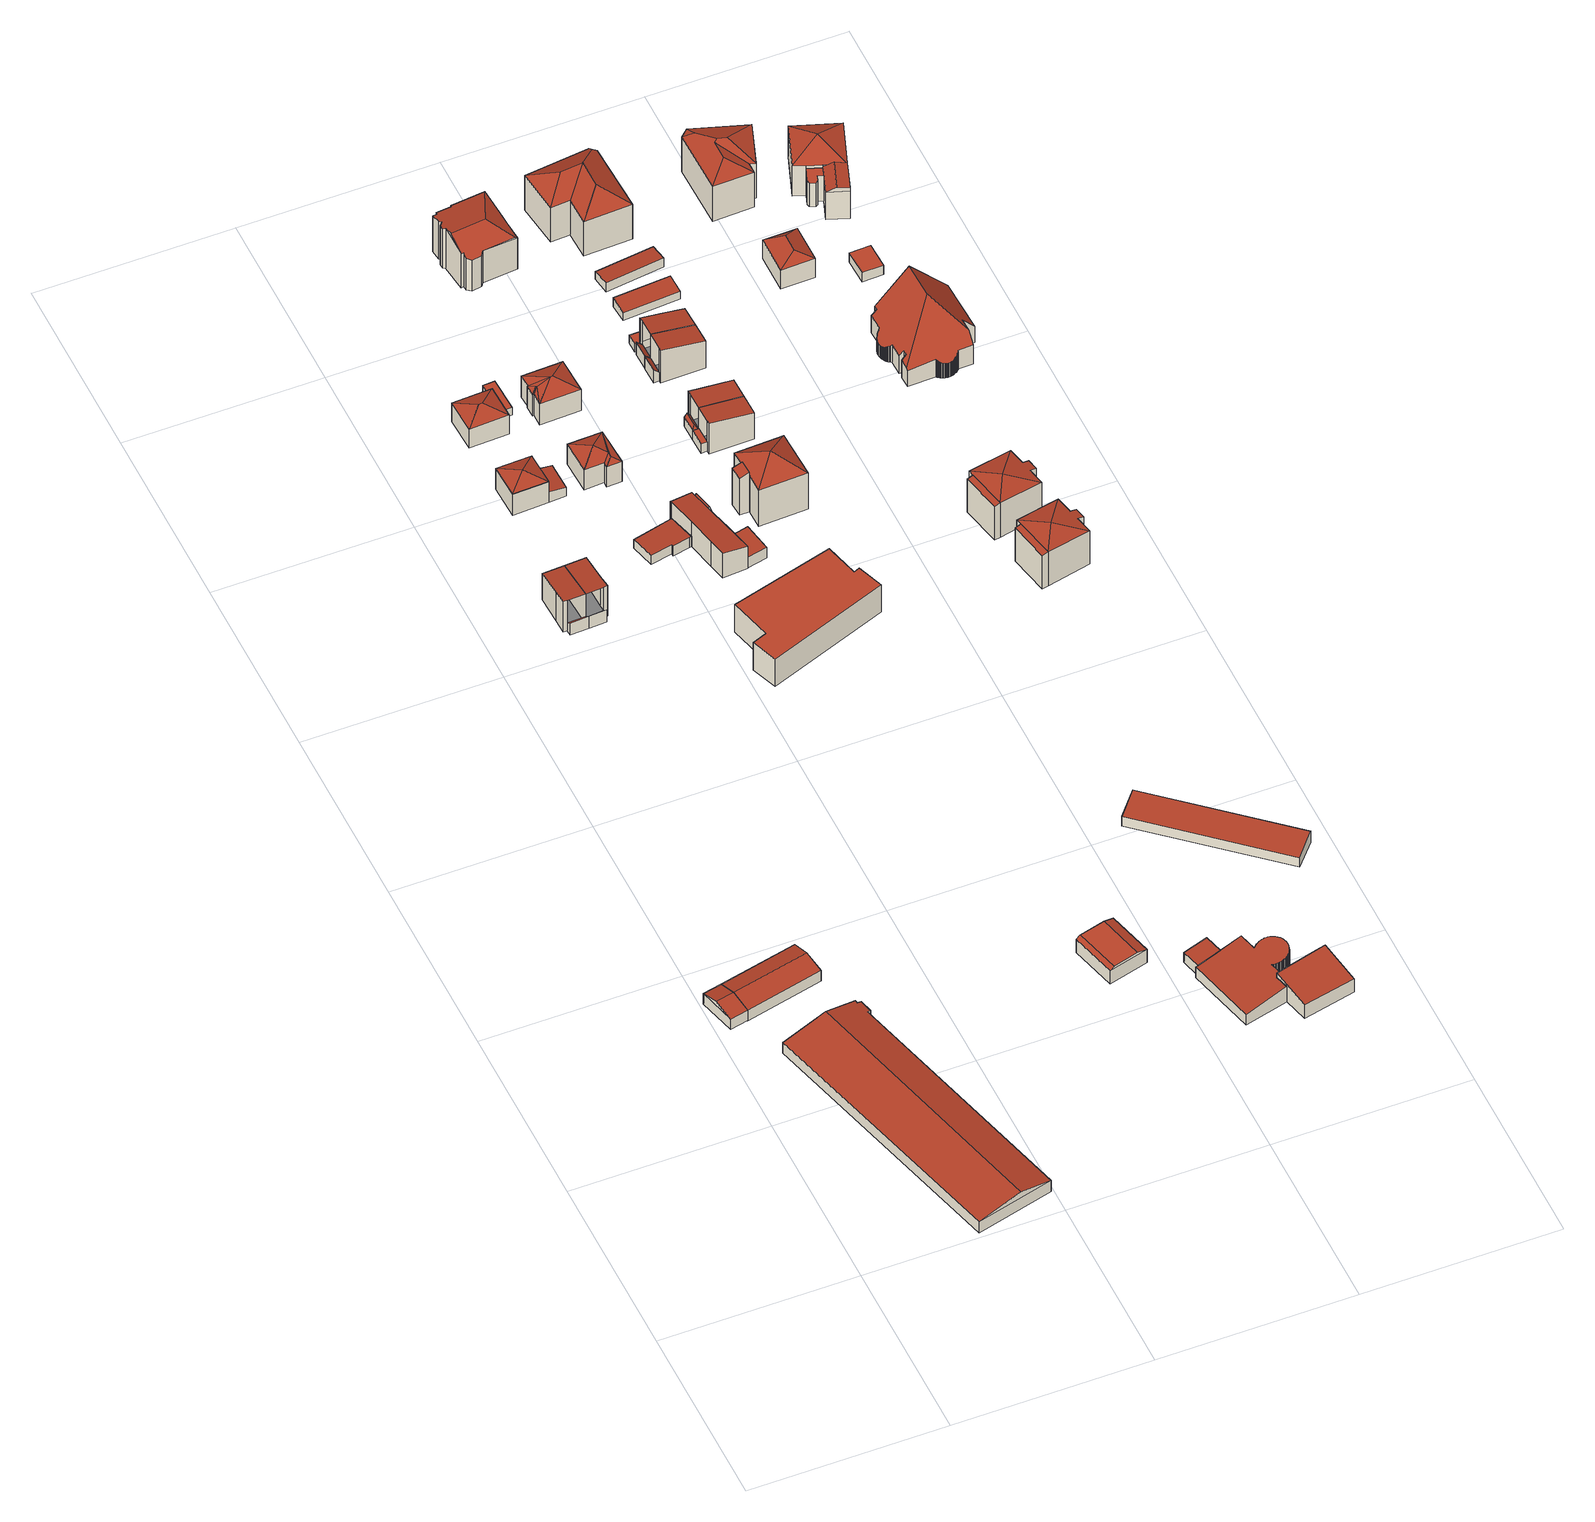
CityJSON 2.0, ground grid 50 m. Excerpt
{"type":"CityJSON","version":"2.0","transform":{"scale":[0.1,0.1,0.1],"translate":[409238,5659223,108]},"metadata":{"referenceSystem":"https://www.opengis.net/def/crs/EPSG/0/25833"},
"CityObjects":{
"building1":{"type":"Building","attributes":{"Dachtyp_tdc":"tdcGableRoof","Gemeindeschluessel":14612000,"Dachneigung":13.85,"QualitaetDacherkennung":86,"Geometrietyp2DReferenz":"3000","measuredHeight":4.64,"function":"31001_2000","roofType":"3100"},"geometry":[{"type":"Solid","lod":"2","boundaries":[[[[0,1,2,3]],[[1,4,5,2]],[[4,6,7,5]],[[6,0,3,7]],[[4,1,8]],[[0,6,9]],[[1,0,9,8]],[[6,4,8,9]],[[3,2,5,7]]]],"semantics":{"surfaces":[{"type":"WallSurface"},{"type":"RoofSurface"},{"type":"GroundSurface"}],"values":[[0,0,0,0,0,0,1,1,2]]}}]},
"building2":{"type":"Building","attributes":{"Dachtyp_tdc":"tdcFreeFormRoof","Gemeindeschluessel":14612000,"Dachneigung":10.04,"QualitaetDacherkennung":37,"Geometrietyp2DReferenz":"3000","measuredHeight":5.58,"function":"31001_2000","roofType":"5000"},"geometry":[{"type":"Solid","lod":"2","boundaries":[[[[10,11,12,13]],[[11,14,15,12]],[[14,16,17,15]],[[16,18,19,17]],[[18,20,21,19]],[[20,22,23,21]],[[22,24,25,23]],[[24,26,27,25]],[[26,10,13,27]],[[22,28,29,24]],[[28,20,18,16,14,11,10,26,29]],[[22,20,28]],[[26,24,29]],[[13,12,15,17,19,21,23,25,27]]]],"semantics":{"surfaces":[{"type":"WallSurface"},{"type":"RoofSurface"},{"type":"GroundSurface"}],"values":[[0,0,0,0,0,0,0,0,0,1,1,0,0,2]]}}]},
"building3":{"type":"Building","attributes":{"Dachtyp_tdc":"tdcGableRoof","Gemeindeschluessel":14612000,"Dachneigung":14.45,"QualitaetDacherkennung":88,"Geometrietyp2DReferenz":"3000","measuredHeight":4.78,"function":"31001_2000","roofType":"3100"},"geometry":[{"type":"Solid","lod":"2","boundaries":[[[[1,30,31,32]],[[30,33,34,31]],[[33,4,35,34]],[[4,1,32,35]],[[33,30,36]],[[1,4,8]],[[30,1,8,36]],[[4,33,36,8]],[[32,31,34,35]]]],"semantics":{"surfaces":[{"type":"WallSurface"},{"type":"RoofSurface"},{"type":"GroundSurface"}],"values":[[0,0,0,0,0,0,1,1,2]]}}]},
"building4":{"type":"Building","attributes":{"Gemeindeschluessel":14612000,"Geometrietyp2DReferenz":"3000","function":"31001_9998","roofType":"9999"},"children":["building4-1","building4-2"]},
"building4-1":{"type":"BuildingPart","attributes":{"Dachtyp_tdc":"tdcPolyFlatRoof","Dachneigung":41.54,"QualitaetDacherkennung":47,"Geometrietyp2DReferenz":"3000","measuredHeight":3.88,"roofType":"2100"},"parents":["building4"],"geometry":[{"type":"MultiSurface","lod":"2","boundaries":[[[37,38,39,40]],[[41,42,43,44]],[[42,37,40,43]],[[42,41,38,37]],[[40,39,44,43]]],"semantics":{"surfaces":[{"type":"WallSurface"},{"type":"RoofSurface"},{"type":"GroundSurface"}],"values":[0,0,0,1,2]}}]},
"building4-2":{"type":"BuildingPart","attributes":{"Dachtyp_tdc":"tdcPolyFlatRoof","Dachneigung":7.6,"QualitaetDacherkennung":75,"Geometrietyp2DReferenz":"3000","measuredHeight":10,"roofType":"2100"},"parents":["building4"],"geometry":[{"type":"MultiSurface","lod":"2","boundaries":[[[45,46,47,39,38]],[[46,48,49,47]],[[48,50,51,49]],[[50,52,53,51]],[[52,54,41,44,53]],[[52,50,48,46,45,54]],[[44,39,47,49,51,53]]],"semantics":{"surfaces":[{"type":"WallSurface"},{"type":"RoofSurface"},{"type":"GroundSurface"}],"values":[0,0,0,0,0,1,2]}}]},
"building5":{"type":"Building","attributes":{"Gemeindeschluessel":14612000,"Geometrietyp2DReferenz":"3000","function":"31001_9998","roofType":"9999"},"children":["building5-1","building5-2"]},
"building5-1":{"type":"BuildingPart","attributes":{"Dachtyp_tdc":"tdcPolyFlatRoof","Dachneigung":7.65,"QualitaetDacherkennung":76,"Geometrietyp2DReferenz":"3000","measuredHeight":10.09,"roofType":"2100"},"parents":["building5"],"geometry":[{"type":"MultiSurface","lod":"2","boundaries":[[[54,52,53,44,55]],[[52,56,57,53]],[[56,58,59,57]],[[58,60,61,59]],[[60,62,63,64,61]],[[60,58,56,52,54,62]],[[64,44,53,57,59,61]]],"semantics":{"surfaces":[{"type":"WallSurface"},{"type":"RoofSurface"},{"type":"GroundSurface"}],"values":[0,0,0,0,0,1,2]}}]},
"building5-2":{"type":"BuildingPart","attributes":{"Dachtyp_tdc":"tdcPolyFlatRoof","Dachneigung":48.33,"QualitaetDacherkennung":29,"Geometrietyp2DReferenz":"3000","measuredHeight":4,"roofType":"2100"},"parents":["building5"],"geometry":[{"type":"MultiSurface","lod":"2","boundaries":[[[65,55,44,43]],[[63,66,67,64]],[[66,65,43,67]],[[66,63,55,65]],[[43,44,64,67]]],"semantics":{"surfaces":[{"type":"WallSurface"},{"type":"RoofSurface"},{"type":"GroundSurface"}],"values":[0,0,0,1,2]}}]},
"building6":{"type":"Building","attributes":{"Dachtyp_tdc":"tdcFreeFormRoof","Gemeindeschluessel":14612000,"Dachneigung":23.04,"QualitaetDacherkennung":95,"Geometrietyp2DReferenz":"3000","measuredHeight":8.68,"function":"31001_9998","roofType":"5000"},"geometry":[{"type":"Solid","lod":"2","boundaries":[[[[68,69,70,71]],[[71,70,72]],[[73,74,75,76,77]],[[69,78,79,80]],[[78,69,68]],[[71,72,74,73]],[[72,79,75,74]],[[79,78,76,75]],[[78,68,77,76]],[[68,71,73,77]],[[69,80,70]],[[80,72,70]],[[79,72,80]]]],"semantics":{"surfaces":[{"type":"WallSurface"},{"type":"GroundSurface"},{"type":"RoofSurface"}],"values":[[0,0,1,2,0,0,0,0,0,0,2,2,2]]}}]},
"building7":{"type":"Building","attributes":{"Dachtyp_tdc":"tdcFreeFormRoof","Gemeindeschluessel":14612000,"Dachneigung":21.06,"QualitaetDacherkennung":95,"Geometrietyp2DReferenz":"3000","measuredHeight":7.93,"function":"31001_9998","roofType":"5000"},"geometry":[{"type":"Solid","lod":"2","boundaries":[[[[81,82,83,84]],[[82,85,86,83]],[[85,87,88,86]],[[87,89,90,88]],[[89,81,84,90]],[[87,81,89]],[[81,87,91]],[[92,91,87,85]],[[92,85,82]],[[91,92,82,81]],[[84,83,86,88,90]]]],"semantics":{"surfaces":[{"type":"WallSurface"},{"type":"RoofSurface"},{"type":"GroundSurface"}],"values":[[0,0,0,0,0,1,1,1,1,1,2]]}}]},
"building8":{"type":"Building","attributes":{"Dachtyp_tdc":"tdcPolyFlatRoof","Gemeindeschluessel":14612000,"Dachneigung":9.14,"QualitaetDacherkennung":82,"Geometrietyp2DReferenz":"3000","measuredHeight":3.46,"function":"31001_9998","roofType":"2100"},"geometry":[{"type":"Solid","lod":"2","boundaries":[[[[93,94,95,96]],[[94,97,98,95]],[[97,99,100,98]],[[99,93,96,100]],[[99,97,94,93]],[[96,95,98,100]]]],"semantics":{"surfaces":[{"type":"WallSurface"},{"type":"RoofSurface"},{"type":"GroundSurface"}],"values":[[0,0,0,0,1,2]]}}]},
"building9":{"type":"Building","attributes":{"Dachtyp_tdc":"tdcCutGableRoof","Gemeindeschluessel":14612000,"Dachneigung":0.108,"QualitaetDacherkennung":74,"Geometrietyp2DReferenz":"3000","measuredHeight":5.04,"function":"31001_2000","roofType":"9999"},"geometry":[{"type":"Solid","lod":"2","boundaries":[[[[101,102,103,104]],[[102,105,106,103]],[[105,107,108,106]],[[107,101,104,108]],[[102,101,109,110]],[[105,102,110,111]],[[107,105,111,112]],[[101,107,112,109]],[[111,110,109,112]],[[104,103,106,108]]]],"semantics":{"surfaces":[{"type":"WallSurface"},{"type":"RoofSurface"},{"type":"GroundSurface"}],"values":[[0,0,0,0,1,0,1,0,1,2]]}}]},
"building10":{"type":"Building","attributes":{"Dachtyp_tdc":"tdcPolyFlatRoof","Gemeindeschluessel":14612000,"Dachneigung":0,"QualitaetDacherkennung":81,"Geometrietyp2DReferenz":"3000","measuredHeight":2.53,"function":"31001_9998","roofType":"1000"},"geometry":[{"type":"Solid","lod":"2","boundaries":[[[[113,114,115,116]],[[114,117,118,115]],[[117,119,120,118]],[[119,121,122,120]],[[121,113,116,122]],[[121,119,117,114,113]],[[116,115,118,120,122]]]],"semantics":{"surfaces":[{"type":"WallSurface"},{"type":"RoofSurface"},{"type":"GroundSurface"}],"values":[[0,0,0,0,0,1,2]]}}]},
"building11":{"type":"Building","attributes":{"Dachtyp_tdc":"tdcPolyFlatRoof","Gemeindeschluessel":14612000,"Dachneigung":3.14,"QualitaetDacherkennung":74,"Geometrietyp2DReferenz":"3000","measuredHeight":3.14,"function":"31001_9998","roofType":"2100"},"geometry":[{"type":"Solid","lod":"2","boundaries":[[[[123,124,125,126]],[[124,127,128,125]],[[127,129,130,128]],[[129,131,132,130]],[[131,133,134,132]],[[133,135,136,134]],[[135,123,126,136]],[[135,133,131,129,127,124,123]],[[126,125,128,130,132,134,136]]]],"semantics":{"surfaces":[{"type":"WallSurface"},{"type":"RoofSurface"},{"type":"GroundSurface"}],"values":[[0,0,0,0,0,0,0,1,2]]}}]},
"building12":{"type":"Building","attributes":{"Dachtyp_tdc":"tdcFreeFormRoof","Gemeindeschluessel":14612000,"Dachneigung":22.15,"QualitaetDacherkennung":95,"Geometrietyp2DReferenz":"3000","measuredHeight":8.32,"function":"31001_9998","roofType":"5000"},"geometry":[{"type":"Solid","lod":"2","boundaries":[[[[137,138,139,140]],[[138,141,142,139]],[[141,143,144,142]],[[143,145,146,144]],[[145,147,148,146]],[[147,137,140,148]],[[149,147,145]],[[150,149,145,143]],[[151,150,143,141]],[[151,141,138]],[[137,151,138]],[[137,150,151]],[[150,137,149]],[[149,137,147]],[[140,139,142,144,146,148]]]],"semantics":{"surfaces":[{"type":"WallSurface"},{"type":"RoofSurface"},{"type":"GroundSurface"}],"values":[[0,0,0,0,0,0,1,1,1,1,1,1,1,1,2]]}}]},
"building13":{"type":"Building","attributes":{"Gemeindeschluessel":14612000,"Geometrietyp2DReferenz":"3000","function":"31001_9998","roofType":"9999"},"children":["building13-1","building13-2"]},
"building13-1":{"type":"BuildingPart","attributes":{"Dachtyp_tdc":"tdcFreeFormRoof","Dachneigung":72.91,"QualitaetDacherkennung":23,"Geometrietyp2DReferenz":"3000","measuredHeight":7.02,"roofType":"5000"},"parents":["building13"],"geometry":[{"type":"MultiSurface","lod":"2","boundaries":[[[152,153,154,155]],[[153,156,157,154]],[[156,158,159,157]],[[160,158,156]],[[161,160,156,153]],[[161,153,152]],[[160,161,152,158]],[[155,154,157,159]]],"semantics":{"surfaces":[{"type":"WallSurface"},{"type":"RoofSurface"},{"type":"GroundSurface"}],"values":[0,0,0,0,1,1,1,2]}}]},
"building13-2":{"type":"BuildingPart","attributes":{"Dachtyp_tdc":"tdcPolyFlatRoof","Dachneigung":7.2,"QualitaetDacherkennung":69,"Geometrietyp2DReferenz":"3000","measuredHeight":7.96,"roofType":"2100"},"parents":["building13"],"geometry":[{"type":"MultiSurface","lod":"2","boundaries":[[[162,163,164,159,158]],[[163,165,166,164]],[[165,167,168,166]],[[167,169,170,168]],[[169,171,172,170]],[[171,173,130,172]],[[173,174,128,130]],[[174,175,176,128]],[[175,177,152,155,176]],[[177,175,174,173,171,169,167,165,163,162]],[[159,164,166,168,170,172,130,128,176,155]]],"semantics":{"surfaces":[{"type":"WallSurface"},{"type":"RoofSurface"},{"type":"GroundSurface"}],"values":[0,0,0,0,0,0,0,0,0,1,2]}}]},
"building14":{"type":"Building","attributes":{"Dachtyp_tdc":"tdcFreeFormRoof","Gemeindeschluessel":14612000,"Dachneigung":23.46,"QualitaetDacherkennung":95,"Geometrietyp2DReferenz":"3000","measuredHeight":8.95,"function":"31001_9998","roofType":"5000"},"geometry":[{"type":"Solid","lod":"2","boundaries":[[[[178,179,180,181]],[[179,182,183,180]],[[182,184,185,183]],[[184,186,187,185]],[[186,188,189,187]],[[188,190,191,189]],[[190,192,193,191]],[[192,178,181,193]],[[194,190,195]],[[190,194,192]],[[195,182,194]],[[182,195,184]],[[196,195,190,188]],[[196,188,186]],[[195,196,186,184]],[[197,194,182,179]],[[197,179,178]],[[194,197,178,192]],[[181,180,183,185,187,189,191,193]]]],"semantics":{"surfaces":[{"type":"WallSurface"},{"type":"RoofSurface"},{"type":"GroundSurface"}],"values":[[0,0,0,0,0,0,0,0,1,1,1,1,1,1,1,1,1,1,2]]}}]},
"building15":{"type":"Building","attributes":{"Dachtyp_tdc":"tdcPolyFlatRoof","Gemeindeschluessel":14612000,"Dachneigung":0,"QualitaetDacherkennung":68,"Geometrietyp2DReferenz":"3000","measuredHeight":8.95,"function":"31001_9998","roofType":"1000"},"geometry":[{"type":"Solid","lod":"2","boundaries":[[[[198,199,200,201]],[[199,202,203,200]],[[202,204,205,203]],[[204,206,207,205]],[[206,208,209,207]],[[208,210,211,209]],[[210,212,213,211]],[[212,198,201,213]],[[212,210,208,206,204,202,199,198]],[[201,200,203,205,207,209,211,213]]]],"semantics":{"surfaces":[{"type":"WallSurface"},{"type":"RoofSurface"},{"type":"GroundSurface"}],"values":[[0,0,0,0,0,0,0,0,1,2]]}}]},
"building16":{"type":"Building","attributes":{"Dachtyp_tdc":"tdcPolyFlatRoof","Gemeindeschluessel":14612000,"Dachneigung":5.3,"QualitaetDacherkennung":75,"Geometrietyp2DReferenz":"3000","measuredHeight":3.83,"function":"31001_2000","roofType":"2100"},"geometry":[{"type":"Solid","lod":"2","boundaries":[[[[214,215,216,217]],[[215,218,219,216]],[[218,220,221,219]],[[220,214,217,221]],[[220,218,215,214]],[[217,216,219,221]]]],"semantics":{"surfaces":[{"type":"WallSurface"},{"type":"RoofSurface"},{"type":"GroundSurface"}],"values":[[0,0,0,0,1,2]]}}]},
"building17":{"type":"Building","attributes":{"Dachtyp_tdc":"tdcPolyFlatRoof","Gemeindeschluessel":14612000,"Dachneigung":5.34,"QualitaetDacherkennung":82,"Geometrietyp2DReferenz":"3000","measuredHeight":4.11,"function":"31001_9998","roofType":"2100"},"geometry":[{"type":"Solid","lod":"2","boundaries":[[[[222,223,224,225]],[[223,226,227,224]],[[226,228,229,227]],[[228,230,231,229]],[[230,222,225,231]],[[230,228,226,223,222]],[[225,224,227,229,231]]]],"semantics":{"surfaces":[{"type":"WallSurface"},{"type":"RoofSurface"},{"type":"GroundSurface"}],"values":[[0,0,0,0,0,1,2]]}}]},
"building18":{"type":"Building","attributes":{"Dachtyp_tdc":"tdcPolyFlatRoof","Gemeindeschluessel":14612000,"Dachneigung":7.61,"QualitaetDacherkennung":41,"Geometrietyp2DReferenz":"3000","measuredHeight":5.98,"function":"31001_2000","roofType":"2100"},"geometry":[{"type":"Solid","lod":"2","boundaries":[[[[232,233,234,235]],[[233,236,237,234]],[[236,238,239,237]],[[238,240,241,239]],[[240,242,243,241]],[[242,244,245,243]],[[244,246,247,245]],[[246,248,249,247]],[[248,250,251,249]],[[250,252,253,251]],[[252,254,255,253]],[[254,256,257,255]],[[256,258,259,257]],[[258,260,261,259]],[[260,262,263,261]],[[262,264,265,263]],[[264,266,267,265]],[[266,268,269,267]],[[268,270,271,269]],[[270,272,273,271]],[[272,274,275,273]],[[274,276,277,275]],[[276,278,279,277]],[[278,280,281,279]],[[280,282,283,281]],[[282,284,285,283]],[[284,286,287,285]],[[286,288,289,287]],[[288,290,291,289]],[[290,292,293,291]],[[290,288,286,284,282,280,278,276,274,272,270,268,266,264,262,260,258,256,254,252,250,248,246,244,242,240,238,236,233,232,294,295,296,297,298,299,300,301,302,303,304,305,306,307,308,309,310,311,312,313,314,315,316,317,318,319,320,321,322,323,324,325,326,327,328,329,330,331,332,333,292]],[[293,334,335,336,337,338,339,340,341,342,343,344,345,346,347,348,349,350,351,352,353,354,355,356,357,358,359,360,361,362,363,364,365,366,367,368,369,370,371,372,373,235,234,237,239,241,243,245,247,249,251,253,255,257,259,261,263,265,267,269,271,273,275,277,279,281,283,285,287,289,291]],[[292,333,334,293]],[[333,332,335,334]],[[332,331,336,335]],[[331,330,337,336]],[[330,329,338,337]],[[329,328,339,338]],[[328,327,340,339]],[[327,326,341,340]],[[326,325,342,341]],[[325,324,343,342]],[[324,323,344,343]],[[323,322,345,344]],[[322,321,346,345]],[[321,320,347,346]],[[320,319,348,347]],[[319,318,349,348]],[[318,317,350,349]],[[317,316,351,350]],[[316,315,352,351]],[[315,314,353,352]],[[314,313,354,353]],[[313,312,355,354]],[[312,311,356,355]],[[311,310,357,356]],[[310,309,358,357]],[[309,308,359,358]],[[308,307,360,359]],[[307,306,361,360]],[[306,305,362,361]],[[305,304,363,362]],[[304,303,364,363]],[[303,302,365,364]],[[302,301,366,365]],[[301,300,367,366]],[[300,299,368,367]],[[299,298,369,368]],[[298,297,370,369]],[[297,296,371,370]],[[296,295,372,371]],[[295,294,373,372]],[[294,232,235,373]]]],"semantics":{"surfaces":[{"type":"WallSurface"},{"type":"RoofSurface"},{"type":"GroundSurface"}],"values":[[0,0,0,0,0,0,0,0,0,0,0,0,0,0,0,0,0,0,0,0,0,0,0,0,0,0,0,0,0,0,1,2,0,0,0,0,0,0,0,0,0,0,0,0,0,0,0,0,0,0,0,0,0,0,0,0,0,0,0,0,0,0,0,0,0,0,0,0,0,0,0,0,0]]}}]},
"building19":{"type":"Building","attributes":{"Dachtyp_tdc":"tdcPolyFlatRoof","Gemeindeschluessel":14612000,"Dachneigung":9.51,"QualitaetDacherkennung":86,"Geometrietyp2DReferenz":"3000","measuredHeight":6.14,"function":"31001_2000","roofType":"2100"},"geometry":[{"type":"Solid","lod":"2","boundaries":[[[[374,375,376,377]],[[375,378,379,376]],[[378,380,381,379]],[[380,382,383,381]],[[382,384,385,383]],[[384,386,387,385]],[[386,374,377,387]],[[386,384,382,380,378,375,374]],[[377,376,379,381,383,385,387]]]],"semantics":{"surfaces":[{"type":"WallSurface"},{"type":"RoofSurface"},{"type":"GroundSurface"}],"values":[[0,0,0,0,0,0,0,1,2]]}}]},
"building20":{"type":"Building","attributes":{"Dachtyp_tdc":"tdcFreeFormRoof","Gemeindeschluessel":14612000,"Dachneigung":12.68,"QualitaetDacherkennung":30,"Geometrietyp2DReferenz":"3000","measuredHeight":13.54,"function":"31001_3041","roofType":"5000"},"geometry":[{"type":"Solid","lod":"2","boundaries":[[[[388,389,390,391]],[[389,392,393,390]],[[392,394,395,393]],[[394,396,397,395]],[[396,398,399,397]],[[398,400,401,399]],[[400,402,403,401]],[[402,404,405,403]],[[404,406,407,405]],[[406,408,409,407]],[[408,410,411,409]],[[410,412,413,411]],[[412,414,415,413]],[[414,416,417,415]],[[416,418,419,417]],[[418,420,421,419]],[[420,422,423,421]],[[422,424,425,423]],[[424,426,427,425]],[[426,388,391,427]],[[428,404,402,400,398,429]],[[430,429,398,396,394,392,389,388,426,424,422,420,418]],[[406,428,429,430,416,414,412,410,408]],[[406,404,428]],[[418,416,430]],[[391,390,393,395,397,399,401,403,405,407,409,411,413,415,417,419,421,423,425,427]]]],"semantics":{"surfaces":[{"type":"WallSurface"},{"type":"RoofSurface"},{"type":"GroundSurface"}],"values":[[0,0,0,0,0,0,0,0,0,0,0,0,0,0,0,0,0,0,0,0,1,1,1,0,0,2]]}}]},
"building21":{"type":"Building","attributes":{"Gemeindeschluessel":14612000,"Geometrietyp2DReferenz":"3000","function":"31001_9998","roofType":"9999"},"children":["building21-1","building21-2"]},
"building21-1":{"type":"BuildingPart","attributes":{"Dachtyp_tdc":"tdcPolyFlatRoof","Dachneigung":21.79,"QualitaetDacherkennung":60,"Geometrietyp2DReferenz":"3000","measuredHeight":12.93,"roofType":"2100"},"parents":["building21"],"geometry":[{"type":"MultiSurface","lod":"2","boundaries":[[[431,432,433,434,435]],[[432,436,437,433]],[[436,438,439,437]],[[438,440,439]],[[438,436,432,431]],[[434,433,437,439]]],"semantics":{"surfaces":[{"type":"WallSurface"},{"type":"RoofSurface"},{"type":"GroundSurface"}],"values":[0,0,0,0,1,2]}}]},
"building21-2":{"type":"BuildingPart","attributes":{"Dachtyp_tdc":"tdcTentRoof","Dachneigung":30.39,"QualitaetDacherkennung":91,"Geometrietyp2DReferenz":"3000","measuredHeight":15.64,"roofType":"3500"},"parents":["building21"],"geometry":[{"type":"MultiSurface","lod":"2","boundaries":[[[440,441,442,439]],[[441,443,444,442]],[[443,445,446,444]],[[445,447,448,446]],[[447,449,450,448]],[[449,435,434,450]],[[443,441,451]],[[445,443,451]],[[447,445,451]],[[441,440,435,449,447,451]],[[439,442,444,446,448,450,434]]],"semantics":{"surfaces":[{"type":"WallSurface"},{"type":"RoofSurface"},{"type":"GroundSurface"}],"values":[0,0,0,0,0,0,1,1,1,1,2]}}]},
"building22":{"type":"Building","attributes":{"Gemeindeschluessel":14612000,"Geometrietyp2DReferenz":"3000","function":"31001_9998","roofType":"9999"},"children":["building22-1","building22-2"]},
"building22-1":{"type":"BuildingPart","attributes":{"Dachtyp_tdc":"tdcPolyFlatRoof","Dachneigung":0,"QualitaetDacherkennung":61,"Geometrietyp2DReferenz":"3000","measuredHeight":3.01,"roofType":"1000"},"parents":["building22"],"geometry":[{"type":"MultiSurface","lod":"2","boundaries":[[[452,453,454,455]],[[453,456,457,454]],[[458,452,455,459]],[[458,456,453,452]],[[455,454,457,459]]],"semantics":{"surfaces":[{"type":"WallSurface"},{"type":"RoofSurface"},{"type":"GroundSurface"}],"values":[0,0,0,1,2]}}]},
"building22-2":{"type":"BuildingPart","attributes":{"Dachtyp_tdc":"tdcPolyFlatRoof","Dachneigung":7.3,"QualitaetDacherkennung":73,"Geometrietyp2DReferenz":"3000","measuredHeight":9.95,"roofType":"2100"},"parents":["building22"],"geometry":[{"type":"MultiSurface","lod":"2","boundaries":[[[460,461,462,463]],[[461,464,465,462]],[[464,466,459,465]],[[467,460,463,457,456]],[[467,466,464,461,460]],[[463,462,465,459,457]]],"semantics":{"surfaces":[{"type":"WallSurface"},{"type":"RoofSurface"},{"type":"GroundSurface"}],"values":[0,0,0,0,1,2]}}]},
"building23":{"type":"Building","attributes":{"Gemeindeschluessel":14612000,"Geometrietyp2DReferenz":"3000","function":"31001_9998","roofType":"9999"},"children":["building23-1","building23-2"]},
"building23-1":{"type":"BuildingPart","attributes":{"Dachtyp_tdc":"tdcPolyFlatRoof","Dachneigung":7.45,"QualitaetDacherkennung":73,"Geometrietyp2DReferenz":"3000","measuredHeight":10.05,"roofType":"2100"},"parents":["building23"],"geometry":[{"type":"MultiSurface","lod":"2","boundaries":[[[468,469,470,471]],[[469,460,463,470]],[[460,467,472,457,463]],[[473,468,471,474,475]],[[473,467,460,469,468]],[[471,470,463,457,474]]],"semantics":{"surfaces":[{"type":"WallSurface"},{"type":"RoofSurface"},{"type":"GroundSurface"}],"values":[0,0,0,0,1,2]}}]},
"building23-2":{"type":"BuildingPart","attributes":{"Dachtyp_tdc":"tdcFreeFormRoof","Dachneigung":51.52,"QualitaetDacherkennung":14,"Geometrietyp2DReferenz":"3000","measuredHeight":4.01,"roofType":"5000"},"parents":["building23"],"geometry":[{"type":"MultiSurface","lod":"2","boundaries":[[[476,477,478,454]],[[477,475,474,478]],[[472,476,454,457]],[[479,477,476,480]],[[480,476,472]],[[472,475,479,480]],[[477,479,475]],[[454,478,474,457]]],"semantics":{"surfaces":[{"type":"WallSurface"},{"type":"RoofSurface"},{"type":"GroundSurface"}],"values":[0,0,0,1,1,1,0,2]}}]},
"building24":{"type":"Building","attributes":{"Dachtyp_tdc":"tdcPolyFlatRoof","Gemeindeschluessel":14612000,"Dachneigung":6.26,"QualitaetDacherkennung":85,"Geometrietyp2DReferenz":"3000","measuredHeight":3.86,"function":"31001_2000","roofType":"2100"},"geometry":[{"type":"Solid","lod":"2","boundaries":[[[[481,482,483,484]],[[482,485,486,483]],[[485,487,488,486]],[[487,481,484,488]],[[487,485,482,481]],[[484,483,486,488]]]],"semantics":{"surfaces":[{"type":"WallSurface"},{"type":"RoofSurface"},{"type":"GroundSurface"}],"values":[[0,0,0,0,1,2]]}}]},
"building25":{"type":"Building","attributes":{"Gemeindeschluessel":14612000,"Geometrietyp2DReferenz":"3000","function":"31001_9998","roofType":"9999"},"children":["building25-1","building25-2"]},
"building25-1":{"type":"BuildingPart","attributes":{"Dachtyp_tdc":"tdcPolyFlatRoof","Dachneigung":10,"QualitaetDacherkennung":73,"Geometrietyp2DReferenz":"3000","measuredHeight":10.75,"roofType":"2100"},"parents":["building25"],"geometry":[{"type":"MultiSurface","lod":"2","boundaries":[[[489,490,491,492]],[[490,493,494,495,491]],[[496,497,498,499,500]],[[497,489,492,498]],[[497,496,493,490,489]],[[492,491,495,499,498]]],"semantics":{"surfaces":[{"type":"WallSurface"},{"type":"RoofSurface"},{"type":"GroundSurface"}],"values":[0,0,0,0,1,2]}}]},
"building25-2":{"type":"BuildingPart","attributes":{"Dachtyp_tdc":"tdcPolyFlatRoof","Dachneigung":45.42,"QualitaetDacherkennung":47,"Geometrietyp2DReferenz":"3000","measuredHeight":4.17,"roofType":"2100"},"parents":["building25"],"geometry":[{"type":"MultiSurface","lod":"2","boundaries":[[[494,501,502,495]],[[501,503,504,502]],[[503,500,499,504]],[[500,503,501,494]],[[495,502,504,499]]],"semantics":{"surfaces":[{"type":"WallSurface"},{"type":"RoofSurface"},{"type":"GroundSurface"}],"values":[0,0,0,1,2]}}]},
"building26":{"type":"Building","attributes":{"Dachtyp_tdc":"tdcPolyFlatRoof","Gemeindeschluessel":14612000,"Dachneigung":0,"QualitaetDacherkennung":80,"Geometrietyp2DReferenz":"3000","measuredHeight":2.46,"function":"31001_9998","roofType":"1000"},"geometry":[{"type":"Solid","lod":"2","boundaries":[[[[505,506,507,508]],[[506,509,510,507]],[[509,511,512,510]],[[511,513,514,512]],[[513,505,508,514]],[[513,511,509,506,505]],[[508,507,510,512,514]]]],"semantics":{"surfaces":[{"type":"WallSurface"},{"type":"RoofSurface"},{"type":"GroundSurface"}],"values":[[0,0,0,0,0,1,2]]}}]},
"building27":{"type":"Building","attributes":{"Gemeindeschluessel":14612000,"Geometrietyp2DReferenz":"3000","function":"31001_9998","roofType":"9999"},"children":["building27-1","building27-2"]},
"building27-1":{"type":"BuildingPart","attributes":{"Dachtyp_tdc":"tdcPolyFlatRoof","Dachneigung":10.07,"QualitaetDacherkennung":74,"Geometrietyp2DReferenz":"3000","measuredHeight":10.5,"roofType":"2100"},"parents":["building27"],"geometry":[{"type":"MultiSurface","lod":"2","boundaries":[[[515,516,517,518]],[[516,519,520,517]],[[519,497,521,520]],[[497,496,522,523,521]],[[497,519,516,515,524,496]],[[523,525,518,517,520,521]],[[524,515,518,525,526]]],"semantics":{"surfaces":[{"type":"WallSurface"},{"type":"RoofSurface"},{"type":"GroundSurface"}],"values":[0,0,0,0,1,2,0]}}]},
"building27-2":{"type":"BuildingPart","attributes":{"Dachtyp_tdc":"tdcPolyFlatRoof","Dachneigung":43.73,"QualitaetDacherkennung":41,"Geometrietyp2DReferenz":"3000","measuredHeight":4.06,"roofType":"2100"},"parents":["building27"],"geometry":[{"type":"MultiSurface","lod":"2","boundaries":[[[522,527,528,523]],[[527,529,530,528]],[[529,526,525,530]],[[526,529,527,522]],[[523,528,530,525]]],"semantics":{"surfaces":[{"type":"WallSurface"},{"type":"RoofSurface"},{"type":"GroundSurface"}],"values":[0,0,0,1,2]}}]},
"building28":{"type":"Building","attributes":{"Gemeindeschluessel":14612000,"Dachneigung":84.04,"Dachorientierung":0,"MittlereTraufHoehe":112.54,"QualitaetDacherkennung":100,"ObjektHoehe":2.88,"BodenHoehe":109.91,"Geometrietyp2DReferenz":"3000","AbsoluteHoehe":112.79,"Dachflaeche":70.96,"measuredHeight":2.88,"function":"31001_2463","roofType":"2100","storeysAboveGround":1},"geometry":[{"type":"MultiSurface","lod":"2","boundaries":[[[531,532,533,534]],[[532,535,536,533]],[[535,537,538,536]],[[537,531,534,538]],[[537,535,532,531]],[[534,533,536,538]]],"semantics":{"surfaces":[{"type":"WallSurface"},{"type":"RoofSurface"},{"type":"GroundSurface"}],"values":[0,0,0,0,1,2]}}]},
"building29":{"type":"Building","attributes":{"Gemeindeschluessel":14612000,"Dachneigung":84.29,"Dachorientierung":0,"MittlereTraufHoehe":112.82,"QualitaetDacherkennung":100,"ObjektHoehe":2.84,"BodenHoehe":110.21,"Geometrietyp2DReferenz":"3000","AbsoluteHoehe":113.05,"Dachflaeche":69.75,"measuredHeight":2.84,"function":"31001_2463","roofType":"2100","storeysAboveGround":1},"geometry":[{"type":"MultiSurface","lod":"2","boundaries":[[[539,540,541,542]],[[540,543,544,541]],[[543,545,546,544]],[[545,539,542,546]],[[545,543,540,539]],[[542,541,544,546]]],"semantics":{"surfaces":[{"type":"WallSurface"},{"type":"RoofSurface"},{"type":"GroundSurface"}],"values":[0,0,0,0,1,2]}}]},
"building30":{"type":"Building","attributes":{"Dachtyp_tdc":"tdcFreeFormRoof","Gemeindeschluessel":14612000,"Dachneigung":30.89,"QualitaetDacherkennung":53,"Geometrietyp2DReferenz":"3000","measuredHeight":14.93,"function":"31001_9998","roofType":"5000"},"geometry":[{"type":"Solid","lod":"2","boundaries":[[[[547,548,549,550]],[[548,551,552,549]],[[551,553,554,552]],[[553,555,556,554]],[[555,557,558,556]],[[557,559,560,558]],[[559,547,550,560]],[[561,562,563,559,557]],[[564,561,557,555]],[[564,555,553]],[[565,562,561,564,553,551]],[[565,551,548]],[[563,562,565,548,547]],[[563,547,559]],[[550,549,552,554,556,558,560]]]],"semantics":{"surfaces":[{"type":"WallSurface"},{"type":"RoofSurface"},{"type":"GroundSurface"}],"values":[[0,0,0,0,0,0,0,1,1,1,1,1,1,1,2]]}}]},
"building31":{"type":"Building","attributes":{"Gemeindeschluessel":14612000,"Geometrietyp2DReferenz":"3000","function":"31001_9998","roofType":"9999"},"children":["building31-1","building31-2"]},
"building31-1":{"type":"BuildingPart","attributes":{"Dachtyp_tdc":"tdcPolyFlatRoof","Dachneigung":15.48,"QualitaetDacherkennung":34,"Geometrietyp2DReferenz":"3000","measuredHeight":11.26,"roofType":"2100"},"parents":["building31"],"geometry":[{"type":"MultiSurface","lod":"2","boundaries":[[[566,567,568,569]],[[570,571,572,573]],[[571,566,569,572]],[[571,570,567,566]],[[569,568,573,572]]],"semantics":{"surfaces":[{"type":"WallSurface"},{"type":"RoofSurface"},{"type":"GroundSurface"}],"values":[0,0,0,1,2]}}]},
"building31-2":{"type":"BuildingPart","attributes":{"Dachtyp_tdc":"tdcTentRoof","Dachneigung":13.01,"QualitaetDacherkennung":71,"Geometrietyp2DReferenz":"3000","measuredHeight":12.38,"roofType":"3500"},"parents":["building31"],"geometry":[{"type":"MultiSurface","lod":"2","boundaries":[[[574,575,576,577]],[[575,578,579,576]],[[578,580,581,579]],[[580,582,583,581]],[[582,570,573,583]],[[584,585,568,567]],[[584,586,587,585]],[[586,574,577,587]],[[582,580,578,575,574,586,588]],[[570,582,588]],[[584,567,570,588]],[[586,584,588]],[[577,576,579,581,583,573,568,585,587]]],"semantics":{"surfaces":[{"type":"WallSurface"},{"type":"RoofSurface"},{"type":"GroundSurface"}],"values":[0,0,0,0,0,0,0,0,1,1,1,1,2]}}]},
"building32":{"type":"Building","attributes":{"Gemeindeschluessel":14612000,"Geometrietyp2DReferenz":"3000","function":"31001_9998","roofType":"9999"},"children":["building32-1","building32-2"]},
"building32-1":{"type":"BuildingPart","attributes":{"Dachtyp_tdc":"tdcPolyFlatRoof","Dachneigung":16.95,"QualitaetDacherkennung":59,"Geometrietyp2DReferenz":"3000","measuredHeight":11.29,"roofType":"2100"},"parents":["building32"],"geometry":[{"type":"MultiSurface","lod":"2","boundaries":[[[589,590,591,592]],[[589,593,594,590]],[[593,595,596,594]],[[595,593,589,592]],[[591,590,594,596]]],"semantics":{"surfaces":[{"type":"WallSurface"},{"type":"RoofSurface"},{"type":"GroundSurface"}],"values":[0,0,0,1,2]}}]},
"building32-2":{"type":"BuildingPart","attributes":{"Dachtyp_tdc":"tdcTentRoof","Dachneigung":13.33,"QualitaetDacherkennung":79,"Geometrietyp2DReferenz":"3000","measuredHeight":12.43,"roofType":"3500"},"parents":["building32"],"geometry":[{"type":"MultiSurface","lod":"2","boundaries":[[[597,598,599,600]],[[598,601,602,599]],[[601,603,604,602]],[[603,605,606,604]],[[605,592,591,606]],[[595,607,608,596]],[[607,609,610,608]],[[609,597,600,610]],[[605,603,601,598,597,609,611]],[[592,605,611]],[[607,595,592,611]],[[609,607,611]],[[600,599,602,604,606,591,596,608,610]]],"semantics":{"surfaces":[{"type":"WallSurface"},{"type":"RoofSurface"},{"type":"GroundSurface"}],"values":[0,0,0,0,0,0,0,0,1,1,1,1,2]}}]},
"building33":{"type":"Building","attributes":{"Dachtyp_tdc":"tdcHipRoof","Gemeindeschluessel":14612000,"Dachneigung":29.83,"QualitaetDacherkennung":93,"Geometrietyp2DReferenz":"3000","measuredHeight":8.66,"function":"31001_9998","roofType":"3200"},"geometry":[{"type":"Solid","lod":"2","boundaries":[[[[612,613,614,615]],[[613,616,617,614]],[[616,618,619,617]],[[618,612,615,619]],[[616,613,620]],[[612,618,621]],[[613,612,621,620]],[[618,616,620,621]],[[615,614,617,619]]]],"semantics":{"surfaces":[{"type":"WallSurface"},{"type":"RoofSurface"},{"type":"GroundSurface"}],"values":[[0,0,0,0,1,1,1,1,2]]}}]},
"building34":{"type":"Building","attributes":{"Dachtyp_tdc":"tdcFreeFormRoof","Gemeindeschluessel":14612000,"Dachneigung":24.04,"QualitaetDacherkennung":67,"Geometrietyp2DReferenz":"3000","measuredHeight":14.09,"function":"31001_9998","roofType":"5000"},"geometry":[{"type":"Solid","lod":"2","boundaries":[[[[622,623,624,625]],[[623,626,627,624]],[[626,628,629,627]],[[628,630,631,629]],[[630,632,633,631]],[[632,634,635,633]],[[634,622,625,635]],[[636,634,632]],[[637,636,632,630]],[[638,639,637,630,628]],[[638,628,626]],[[640,639,638,626,623]],[[640,623,622]],[[636,637,639,640,622,634]],[[625,624,627,629,631,633,635]]]],"semantics":{"surfaces":[{"type":"WallSurface"},{"type":"RoofSurface"},{"type":"GroundSurface"}],"values":[[0,0,0,0,0,0,0,1,1,1,1,1,1,1,2]]}}]},
"building35":{"type":"Building","attributes":{"Dachtyp_tdc":"tdcFreeFormRoof","Gemeindeschluessel":14612000,"Dachneigung":47,"QualitaetDacherkennung":35,"Geometrietyp2DReferenz":"3000","measuredHeight":16.18,"function":"31001_9998","roofType":"5000"},"geometry":[{"type":"Solid","lod":"2","boundaries":[[[[641,642,643,644]],[[642,645,646,643]],[[645,647,648,646]],[[647,649,650,648]],[[649,651,652,650]],[[651,653,654,652]],[[653,655,656,654]],[[655,657,658,656]],[[657,659,660,658]],[[659,661,662,660]],[[661,663,664,662]],[[663,665,666,664]],[[665,667,668,666]],[[667,669,670,668]],[[669,671,672,670]],[[671,673,674,672]],[[673,675,676,674]],[[675,677,678,676]],[[677,679,680,678]],[[679,681,682,680]],[[681,683,684,682]],[[683,685,686,684]],[[685,687,688,686]],[[687,689,690,688]],[[689,691,692,690]],[[691,693,694,692]],[[693,695,696,694]],[[695,697,698,696]],[[697,699,700,698]],[[699,701,702,700]],[[701,703,704,702]],[[703,705,706,704]],[[705,707,708,706]],[[707,709,710,708]],[[709,711,712,710]],[[711,713,714,712]],[[713,715,716,714]],[[715,717,718,716]],[[717,719,720,718]],[[719,721,722,720]],[[721,723,724,722]],[[723,725,726,724]],[[725,727,728,726]],[[727,729,730,728]],[[729,731,732,730]],[[731,733,734,732]],[[733,735,736,734]],[[735,737,738,736]],[[737,739,740,738]],[[739,741,742,740]],[[741,743,744,742]],[[743,745,746,744]],[[745,747,748,746]],[[747,749,750,748]],[[749,751,752,750]],[[751,753,754,752]],[[753,755,756,754]],[[755,757,758,756]],[[757,759,760,758]],[[759,761,762,760]],[[761,763,764,762]],[[763,765,766,764]],[[765,767,768,766]],[[767,769,770,768]],[[769,771,772,770]],[[771,641,644,772]],[[649,647,645,642,773,774,775,695,693,691,689,687,685,683,681,679,677,675,673,671,669,667,665,663,661,659,657,655,653,651]],[[641,771,769,776,774,773]],[[701,699,697,775,774,776,767,765,763,761,759,757,755,753,751,749,747,745,743,741,739,737,735,733,731,729,727,725,723,721,719,717,715,713,711,709,707,705,703]],[[642,641,773]],[[697,695,775]],[[769,767,776]],[[644,643,646,648,650,652,654,656,658,660,662,664,666,668,670,672,674,676,678,680,682,684,686,688,690,692,694,696,698,700,702,704,706,708,710,712,714,716,718,720,722,724,726,728,730,732,734,736,738,740,742,744,746,748,750,752,754,756,758,760,762,764,766,768,770,772]]]],"semantics":{"surfaces":[{"type":"WallSurface"},{"type":"RoofSurface"},{"type":"GroundSurface"}],"values":[[0,0,0,0,0,0,0,0,0,0,0,0,0,0,0,0,0,0,0,0,0,0,0,0,0,0,0,0,0,0,0,0,0,0,0,0,0,0,0,0,0,0,0,0,0,0,0,0,0,0,0,0,0,0,0,0,0,0,0,0,0,0,0,0,0,0,1,1,1,0,0,0,2]]}}]},
"building36":{"type":"Building","attributes":{"Dachtyp_tdc":"tdcPolyFlatRoof","Gemeindeschluessel":14612000,"Dachneigung":0,"QualitaetDacherkennung":0,"Geometrietyp2DReferenz":"3000","BezugspunktDach":"2000","measuredHeight":3,"function":"31001_9998"},"geometry":[{"type":"MultiSurface","lod":"2","boundaries":[[[777,778,779,780]],[[780,779,781,782]],[[779,778,783,781]],[[778,777,784,783]],[[777,780,782,784]],[[782,781,783,784]]],"semantics":{"surfaces":[{"type":"RoofSurface"},{"type":"WallSurface"},{"type":"GroundSurface"}],"values":[0,1,1,1,1,2]}}]},
"building37":{"type":"Building","attributes":{"Dachtyp_tdc":"tdcPolyFlatRoof","Gemeindeschluessel":14612000,"Dachneigung":16.73,"QualitaetDacherkennung":55,"Geometrietyp2DReferenz":"3000","measuredHeight":8.82,"function":"31001_9998","roofType":"2100"},"geometry":[{"type":"Solid","lod":"2","boundaries":[[[[785,786,787,788]],[[786,789,790,787]],[[789,791,792,790]],[[791,793,794,792]],[[793,795,796,794]],[[795,797,798,796]],[[797,799,800,798]],[[799,785,788,800]],[[799,797,795,793,791,789,786,785]],[[788,787,790,792,794,796,798,800]]]],"semantics":{"surfaces":[{"type":"WallSurface"},{"type":"RoofSurface"},{"type":"GroundSurface"}],"values":[[0,0,0,0,0,0,0,0,1,2]]}}]},
"building38":{"type":"Building","attributes":{"Gemeindeschluessel":14612000,"Geometrietyp2DReferenz":"3000","function":"31001_9998","roofType":"9999"},"children":["building38-1","building38-2"]},
"building38-1":{"type":"BuildingPart","attributes":{"Dachtyp_tdc":"tdcTentRoof","Dachneigung":26.69,"QualitaetDacherkennung":68,"Geometrietyp2DReferenz":"3000","measuredHeight":13.01,"roofType":"3500"},"parents":["building38"],"geometry":[{"type":"MultiSurface","lod":"2","boundaries":[[[801,802,803,804,805]],[[806,807,790,792,808]],[[807,809,810,790]],[[809,811,812,810]],[[811,801,805,812]],[[801,811,813]],[[802,801,813]],[[809,807,806,814,802,813]],[[811,809,813]],[[805,804,792,790,810,812]]],"semantics":{"surfaces":[{"type":"WallSurface"},{"type":"RoofSurface"},{"type":"GroundSurface"}],"values":[0,0,0,0,0,1,1,1,1,2]}}]},
"building38-2":{"type":"BuildingPart","attributes":{"Dachtyp_tdc":"tdcGableRoof","Dachneigung":10.47,"QualitaetDacherkennung":43,"Geometrietyp2DReferenz":"3000","measuredHeight":10.57,"roofType":"3100"},"parents":["building38"],"geometry":[{"type":"MultiSurface","lod":"2","boundaries":[[[815,814,808,816,817,818]],[[819,815,818,820]],[[821,820,818,817]],[[803,802,819,820,821]],[[804,822,823,794,792]],[[803,821,822,804]],[[821,817,823,822]],[[817,816,794,823]],[[816,808,792,794]]],"semantics":{"surfaces":[{"type":"RoofSurface"},{"type":"WallSurface"},{"type":"GroundSurface"}],"values":[0,0,1,1,2,1,1,1,1]}}]}
},
"vertices":[
[7,898,46],[55,908,46],[55,908,11],[7,898,11],[78,812,45],[78,812,11],[32,802,45],[32,802,11],[66,863,58],[19,853,58],
[310,742,46],[312,734,46],[312,734,10],[310,742,10],[322,736,43],[322,736,10],[330,702,44],[330,702,10],[322,699,46],[322,699,10],[492,62,45],[492,62,10],[293,10,45],[293,10,10],[111,691,44],[111,691,10],[236,723,64],[236,723,10],[408,40,66],[229,721,66],
[255,954,46],[255,954,10],[55,908,10],[277,858,45],[277,858,10],[78,812,10],[265,909,58],
[184,2049,54],[183,2064,41],[183,2064,15],[184,2049,15],[229,2066,41],[230,2051,54],[230,2051,15],[229,2066,15],
[183,2064,115],[174,2064,115],[174,2064,15],[172,2101,110],[172,2101,15],[170,2174,101],[170,2174,15],[225,2176,101],[225,2176,15],[229,2066,115],
[229,2066,37],[280,2179,101],[280,2179,15],[282,2105,111],[282,2105,15],[284,2069,115],[284,2069,15],[274,2068,115],[274,2068,38],[274,2068,15],
[230,2051,55],[275,2053,55],[275,2053,15],
[302,2440,83],[302,2440,85],[213,2437,85],[213,2437,83],[210,2526,83],[213,2437,15],[210,2526,15],[299,2529,15],[300,2515,15],[302,2440,15],[300,2515,83],[299,2529,83],[256,2481,102],
[304,2664,82],[204,2660,82],[204,2660,20],[304,2664,20],[201,2750,82],[201,2750,20],[301,2754,82],[301,2754,20],[303,2712,82],[303,2712,20],[258,2707,99],[248,2707,99],
[346,2442,44],[302,2440,51],[302,2440,16],[346,2442,16],[300,2515,51],[300,2515,16],[344,2517,44],[344,2517,16],
[861,576,70],[830,695,70],[830,695,27],[861,576,27],[932,721,70],[932,721,27],[963,603,70],[963,603,27],[872,579,77],[841,698,77],[907,715,77],[938,597,77],
[301,2754,46],[299,2802,46],[299,2802,21],[301,2754,21],[329,2803,46],[329,2803,21],[332,2713,46],[332,2713,21],[303,2712,46],[303,2712,21],
[437,2174,46],[421,2236,43],[421,2236,15],[437,2174,15],[525,2262,43],[525,2262,15],[542,2189,47],[542,2189,15],[537,2188,47],[537,2188,15],[493,2179,47],[493,2179,15],[492,2185,46],[492,2185,15],
[475,2535,80],[479,2434,80],[479,2434,15],[475,2535,15],[441,2432,80],[441,2432,15],[441,2446,80],[441,2446,15],[391,2444,80],[391,2444,15],[388,2532,80],[388,2532,15],[433,2489,98],[459,2465,88],[459,2452,88],
[582,2279,60],[597,2283,60],[597,2283,15],[582,2279,15],[610,2228,60],[610,2228,15],[595,2225,60],[595,2225,15],[602,2227,84],[591,2274,85],
[595,2225,87],[614,2147,87],[614,2147,15],[622,2116,87],[622,2116,15],[631,2077,87],[631,2077,15],[567,2073,95],[567,2073,15],[558,2115,95],[558,2115,15],[542,2189,95],[525,2262,95],[524,2266,95],[524,2266,15],[582,2279,87],
[479,2765,83],[482,2670,83],[482,2670,14],[479,2765,14],[380,2667,83],[380,2667,14],[379,2698,83],[379,2698,14],[376,2698,83],[376,2698,14],[375,2727,83],[375,2727,14],[378,2727,83],[378,2727,14],[376,2762,83],[376,2762,14],[426,2716,104],[393,2713,90],[390,2713,90],[433,2716,104],
[815,1904,95],[830,1910,95],[830,1910,5],[815,1904,5],[855,1843,95],[855,1843,5],[546,1729,95],[546,1729,5],[521,1796,95],[521,1796,5],[558,1810,95],[558,1810,5],[529,1919,95],[529,1919,5],[792,1991,95],[792,1991,5],
[1041,575,54],[1104,591,60],[1104,591,22],[1041,575,22],[1117,542,60],[1117,542,22],[1053,526,54],[1053,526,22],
[622,2116,54],[614,2147,57],[614,2147,16],[622,2116,16],[666,2159,57],[666,2159,16],[682,2088,51],[682,2088,16],[631,2077,51],[631,2077,16],
[1256,480,78],[1255,477,78],[1255,477,18],[1256,480,18],[1255,474,77],[1255,474,18],[1254,472,77],[1254,472,18],[1253,469,77],[1253,469,18],[1252,467,77],[1252,467,18],[1250,464,76],[1250,464,18],[1249,462,76],[1249,462,18],[1247,460,76],[1247,460,18],[1244,457,75],[1244,457,18],[1242,455,75],[1242,455,18],[1239,453,75],[1239,453,18],[1237,451,74],[1237,451,18],[1235,450,74],[1235,450,18],[1232,449,74],[1232,449,18],[1229,448,73],[1229,448,18],[1227,447,73],[1227,447,18],[1224,446,72],[1224,446,18],[1220,446,72],[1220,446,18],[1218,446,72],[1218,446,18],[1215,446,71],[1215,446,18],[1212,446,71],[1212,446,18],[1209,446,71],[1209,446,18],[1206,447,70],[1206,447,18],[1204,448,70],[1204,448,18],[1201,449,69],[1201,449,18],[1210,414,69],[1210,414,18],[1196,410,68],[1196,410,18],[1205,375,68],[1205,375,18],[1093,346,52],[1093,346,18],[1048,525,52],[1048,525,18],[1256,483,78],[1256,486,78],[1256,488,78],[1256,491,78],[1256,494,78],[1255,495,78],[1254,498,78],[1254,500,78],[1252,503,78],[1251,506,78],[1250,508,78],[1248,510,78],[1246,512,77],[1244,514,77],[1242,516,77],[1240,518,77],[1238,519,77],[1235,521,76],[1233,522,76],[1230,523,76],[1228,524,75],[1224,525,75],[1222,525,75],[1219,526,74],[1216,526,74],[1213,525,74],[1210,525,73],[1208,525,73],[1204,524,72],[1201,523,72],[1199,521,72],[1196,520,71],[1194,519,71],[1192,517,71],[1189,515,70],[1187,513,70],[1185,511,70],[1173,557,69],[1117,542,62],[1053,526,53],[1053,526,18],[1117,542,18],[1173,557,18],[1185,511,18],[1187,513,18],[1189,515,18],[1192,517,18],[1194,519,18],[1196,520,18],[1199,521,18],[1201,523,18],[1204,524,18],[1208,525,18],[1210,525,18],[1213,525,18],[1216,526,18],[1219,526,18],[1222,525,18],[1224,525,18],[1228,524,18],[1230,523,18],[1233,522,18],[1235,521,18],[1238,519,18],[1240,518,18],[1242,516,18],[1244,514,18],[1246,512,18],[1248,510,18],[1250,508,18],[1251,506,18],[1252,503,18],[1254,500,18],[1254,498,18],[1255,495,18],[1256,494,18],[1256,491,18],[1256,488,18],[1256,486,18],[1256,483,18],
[1355,340,63],[1221,311,64],[1221,311,20],[1355,340,20],[1205,375,75],[1205,375,20],[1196,410,82],[1196,410,20],[1210,414,82],[1210,414,20],[1305,439,82],[1305,439,20],[1330,446,82],[1330,446,20],
[367,3238,145],[379,3239,145],[379,3239,28],[367,3238,28],[379,3245,144],[379,3245,28],[417,3248,144],[417,3248,28],[417,3252,143],[417,3252,28],[505,3261,143],[505,3261,28],[513,3181,135],[513,3181,28],[515,3161,134],[515,3161,28],[520,3113,129],[520,3113,28],[431,3104,133],[431,3104,28],[425,3096,128],[425,3096,28],[400,3092,128],[400,3092,28],[389,3099,132],[389,3099,28],[388,3111,139],[388,3111,28],[381,3110,139],[381,3110,28],[373,3178,159],[373,3178,28],[367,3182,157],[367,3182,28],[366,3194,155],[366,3194,28],[375,3205,153],[375,3205,28],[370,3212,151],[370,3212,28],[514,3113,133],[465,3165,164],[376,3155,164],
[698,2224,156],[675,2224,146],[675,2224,26],[698,2224,26],[698,2224,145],[673,2261,146],[673,2261,26],[697,2261,156],[697,2261,26],[697,2261,145],
[696,2302,145],[696,2302,26],[819,2306,145],[819,2306,26],[823,2180,145],[823,2180,26],[700,2175,145],[700,2175,26],[700,2224,146],[700,2224,26],[759,2242,183],
[676,2442,45],[675,2488,45],[675,2488,14],[676,2442,14],[690,2488,45],[690,2488,14],[691,2443,45],[691,2443,14],
[802,2491,100],[803,2435,100],[803,2435,14],[802,2491,14],[692,2433,114],[692,2433,14],[691,2443,114],[690,2488,114],
[689,2543,114],[801,2546,100],[801,2546,14],[689,2543,14],[690,2488,44],[689,2534,114],[689,2534,14],[689,2534,44],
[675,2488,44],[675,2534,44],[675,2534,14],[682,2534,54],[683,2496,54],
[1449,799,57],[1397,740,49],[1397,740,19],[1449,799,19],[1082,1016,49],[1082,1016,19],[1134,1075,57],[1134,1075,19],
[791,2680,100],[680,2677,120],[680,2677,12],[791,2680,12],[680,2685,120],[680,2685,40],[680,2685,12],[679,2732,120],[790,2735,100],[790,2735,12],[679,2732,12],[679,2732,40],
[666,2684,54],[666,2684,12],[665,2732,54],[665,2732,12],
[664,2787,39],[664,2817,39],[664,2817,14],[664,2787,14],[733,2819,39],[733,2819,14],[734,2789,39],[734,2789,14],[677,2787,39],[677,2787,14],
[677,2787,120],[734,2789,110],[734,2789,15],[677,2787,15],[788,2790,100],[788,2790,15],[790,2735,15],[679,2732,42],[679,2732,15],[678,2777,120],[678,2777,15],[678,2777,42],
[665,2732,56],[665,2732,15],[664,2777,56],[664,2777,15],
[677,2881,43],[674,2929,48],[674,2929,19],[677,2881,19],[818,2939,48],[818,2939,19],[821,2890,43],[821,2890,19],
[819,3038,46],[825,2992,51],[825,2992,22],[819,3038,22],[676,2974,51],[676,2974,22],[670,3020,46],[670,3020,22],
[607,3272,141],[772,3290,141],[772,3290,28],[607,3272,28],[786,3277,141],[786,3277,28],[793,3094,141],[793,3094,28],[671,3089,141],[671,3089,28],[670,3161,141],[670,3161,28],[621,3158,141],[621,3158,28],[729,3225,177],[728,3225,177],[672,3220,176],[730,3152,177],[775,3279,148],
[1185,1850,133],[1200,1853,137],[1200,1853,24],[1185,1850,24],[1222,1750,137],[1207,1747,133],[1207,1747,24],[1222,1750,24],
[1319,1847,134],[1335,1850,130],[1335,1850,24],[1319,1847,24],[1341,1822,130],[1341,1822,24],[1325,1819,134],[1325,1819,24],[1335,1774,134],[1335,1774,24],[1197,1868,137],[1197,1868,24],[1309,1892,134],[1309,1892,24],[1260,1820,148],
[1169,1927,133],[1169,1927,24],[1184,1930,24],[1184,1930,137],[1147,2030,133],[1147,2030,24],[1162,2033,137],[1162,2033,24],
[1281,2027,133],[1297,2030,129],[1297,2030,24],[1281,2027,24],[1303,2002,129],[1303,2002,24],[1287,1998,133],[1287,1998,24],[1296,1954,133],[1296,1954,24],[1159,2048,137],[1159,2048,24],[1271,2072,133],[1271,2072,24],[1221,2000,148],
[1120,2919,93],[1120,2819,93],[1120,2819,30],[1120,2919,30],[1035,2819,91],[1035,2819,30],[1035,2920,91],[1035,2920,30],[1078,2842,116],[1079,2891,116],
[976,3237,143],[996,3256,143],[996,3256,29],[976,3237,29],[1135,3209,143],[1135,3209,29],[1096,3096,143],[1096,3096,29],[1081,3101,143],[1081,3101,29],[1082,3073,143],[1082,3073,29],[979,3070,143],[979,3070,29],[1029,3123,166],[1028,3173,166],[1059,3172,170],[1037,3179,170],[1003,3226,155],
[1338,2496,115],[1340,2438,90],[1340,2438,27],[1338,2496,27],[1303,2437,88],[1303,2437,27],[1301,2434,85],[1301,2434,27],[1299,2433,83],[1299,2433,27],[1297,2431,82],[1297,2431,27],[1295,2429,80],[1295,2429,27],[1293,2428,79],[1293,2428,27],[1290,2427,77],[1290,2427,27],[1288,2426,76],[1288,2426,27],[1286,2425,75],[1286,2425,27],[1283,2424,74],[1283,2424,27],[1281,2424,74],[1281,2424,27],[1278,2423,73],[1278,2423,27],[1275,2423,73],[1275,2423,27],[1272,2423,73],[1272,2423,27],[1270,2423,73],[1270,2423,27],[1267,2424,73],[1267,2424,27],[1265,2424,74],[1265,2424,27],[1262,2425,74],[1262,2425,27],[1260,2426,75],[1260,2426,27],[1257,2427,76],[1257,2427,27],[1255,2428,78],[1255,2428,27],[1253,2430,79],[1253,2430,27],[1251,2431,80],[1251,2431,27],[1249,2433,82],[1249,2433,27],[1247,2435,84],[1247,2435,27],[1177,2433,79],[1177,2433,27],[1176,2464,84],[1176,2464,27],[1188,2465,97],[1188,2465,27],[1187,2477,97],[1187,2477,27],[1176,2477,85],[1176,2477,27],[1175,2515,85],[1175,2515,27],[1172,2517,81],[1172,2517,27],[1170,2518,79],[1170,2518,27],[1168,2520,77],[1168,2520,27],[1166,2522,75],[1166,2522,27],[1164,2523,74],[1164,2523,27],[1163,2525,72],[1163,2525,27],[1161,2527,70],[1161,2527,27],[1160,2529,69],[1160,2529,27],[1159,2532,68],[1159,2532,27],[1158,2534,67],[1158,2534,27],[1157,2536,66],[1157,2536,27],[1156,2539,65],[1156,2539,27],[1156,2541,65],[1156,2541,27],[1155,2545,65],[1155,2545,27],[1155,2548,65],[1155,2548,27],[1155,2551,65],[1155,2551,27],[1155,2553,65],[1155,2553,27],[1156,2556,66],[1156,2556,27],[1157,2558,67],[1157,2558,27],[1157,2560,68],[1157,2560,27],[1158,2563,69],[1158,2563,27],[1160,2565,70],[1160,2565,27],[1161,2567,72],[1161,2567,27],[1162,2569,73],[1162,2569,27],[1164,2571,75],[1164,2571,27],[1166,2573,77],[1166,2573,27],[1168,2574,79],[1168,2574,27],[1170,2577,82],[1170,2577,27],[1169,2618,82],[1169,2618,27],[1182,2618,96],[1182,2618,27],[1182,2629,96],[1182,2629,27],[1364,2636,80],[1364,2636,27],[1369,2497,80],[1369,2497,27],[1339,2462,115],[1271,2537,189],[1177,2438,84],[1268,2632,189],
[1265,2769,57],[1263,2837,57],[1210,2835,57],[1212,2768,57],[1210,2835,27],[1212,2768,27],[1263,2837,27],[1265,2769,27],
[1195,3026,106],[1194,3033,108],[1194,3033,28],[1195,3026,28],[1203,3060,116],[1203,3060,28],[1238,3048,116],[1238,3048,28],[1232,3029,110],[1232,3029,28],[1219,3034,110],[1219,3034,28],[1215,3022,107],[1215,3022,28],[1210,3019,105],[1210,3019,28],
[1330,3143,130],[1290,3029,125],[1290,3029,118],[1290,3029,28],[1330,3143,28],[1238,3048,125],[1203,3060,125],[1238,3048,118],[1173,3071,126],[1173,3071,28],[1213,3184,130],[1213,3184,28],[1253,3111,158],[1250,3044,125],
[1262,3039,133],[1232,3029,118],[1213,2974,118],[1236,2965,133],[1290,3029,128],[1265,2956,128],[1265,2956,118],[1265,2956,28],[1213,2974,28]
]}
